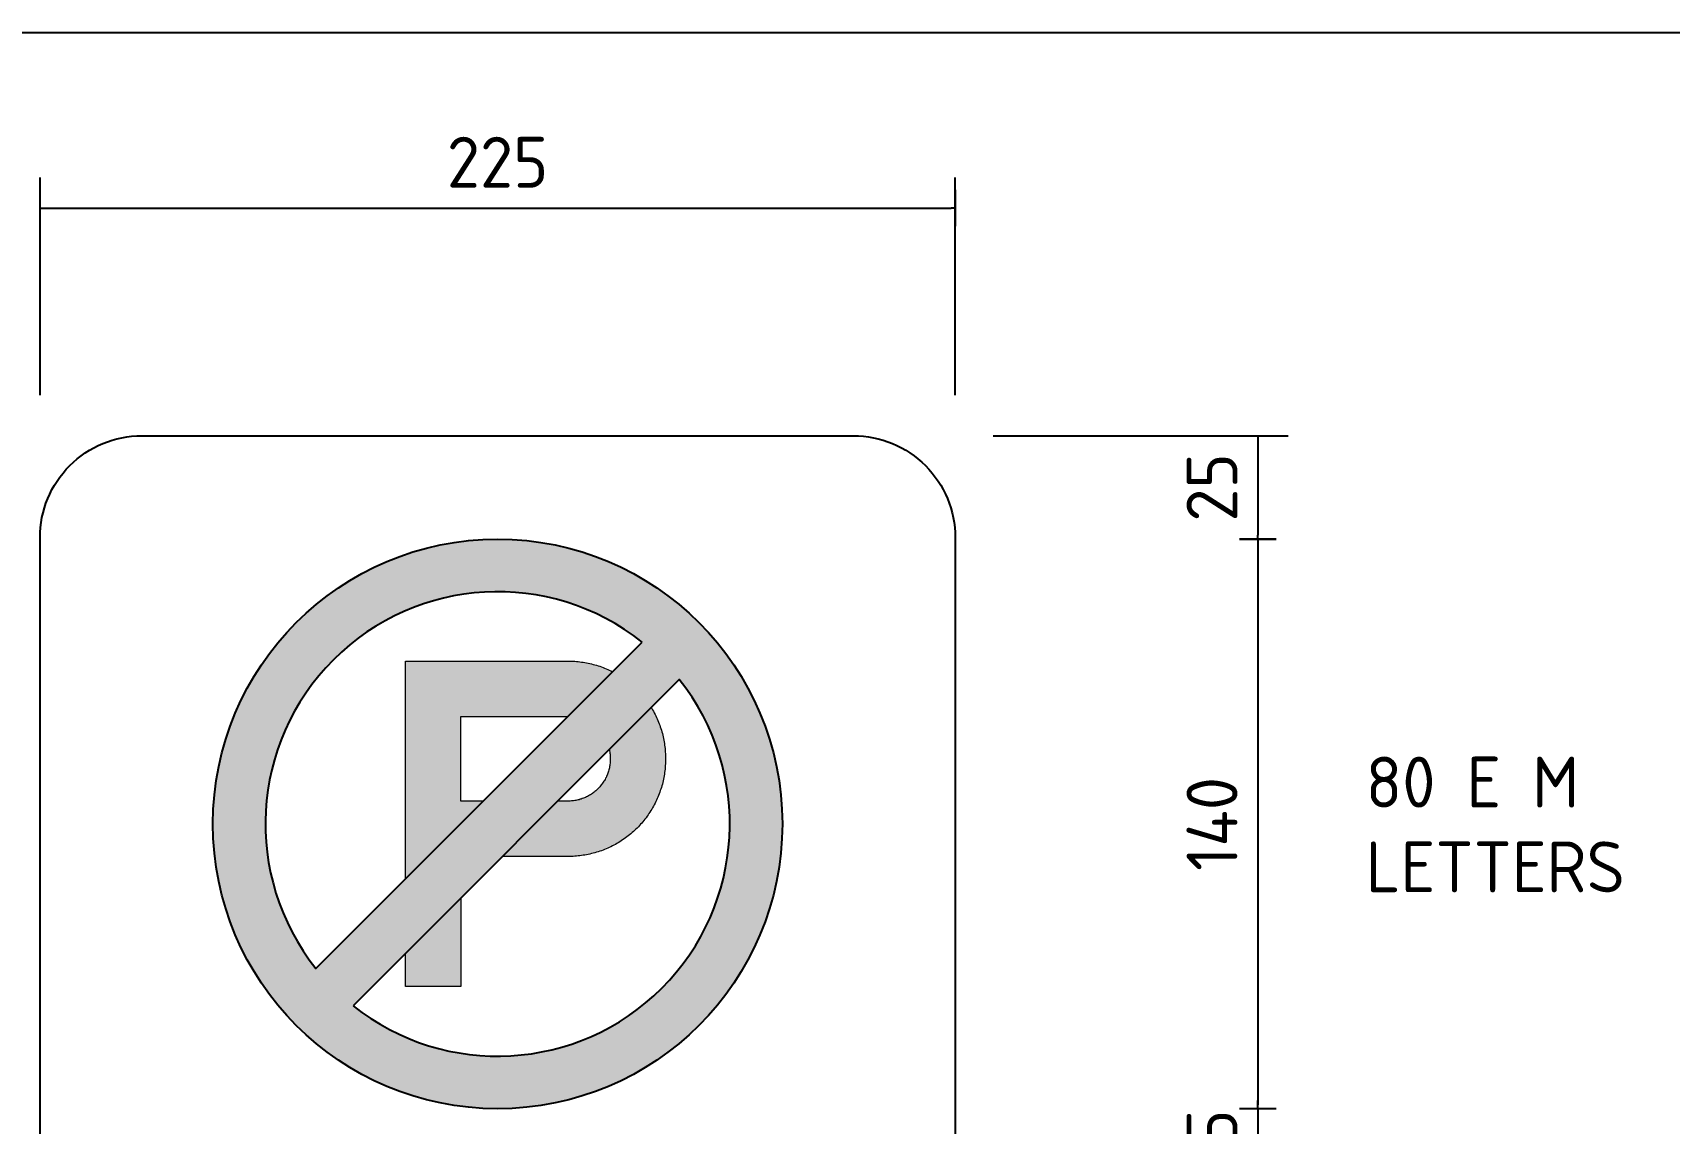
# Model space of a CAD drawing. Header units: millimetres. Extents: x 0 to 420, y 0 to 297.
# Drawn here: x 43.8 to 124.3, y 238.9 to 292.5 of the extents above; entities that cross this region are included whole.
import ezdxf
from ezdxf.enums import TextEntityAlignment as Align

# ---------------------------------------------------------------- set-up
doc = ezdxf.new("R2010")
doc.units = ezdxf.units.MM
doc.header["$MEASUREMENT"] = 0
for name, color, linetype in [('COMMENTS', 4, 'Continuous'), ('L25', 1, 'Continuous'), ('L35', 3, 'Continuous'), ('RED', 10, 'Continuous'), ('T25', 1, 'Continuous'), ('TBLK18', 4, 'Continuous'), ('TBLK25', 1, 'Continuous'), ('TBLK35', 3, 'Continuous'), ('TBLK50', 7, 'Continuous')]:
    doc.layers.add(name, color=color, linetype=linetype)
doc.styles.add('iso', font='iso3098b.shx')
doc.dimstyles.new('signsdim', dxfattribs={"dimtxt": 2.5, "dimasz": 0.2, "dimexe": 1.5, "dimexo": 2, "dimgap": 1, "dimtad": 1, "dimlfac": 5, "dimrnd": 1, "dimtxsty": 'iso', "dimblk": 'sgndim', "dimcen": 2.5, "dimse2": 1, "dimadec": 0, "dimazin": 0, "dimtfac": 1, "dimtix": 1, "dimtmove": 0, "dimatfit": 3, "dimfxl": 1, "dimarcsym": 0})

# ---------------------------------------------------------------- blocks, each defined once
blk = doc.blocks.new('A3BBLK')
at = {"layer": 'TBLK50'}
blk.add_line((415.5, 292.5), (13, 292.5), dxfattribs=at)
blk = doc.blocks.new('title block')
blk.add_blockref('A3BBLK', (0, 0))
at = {"layer": 'TBLK18', "style": 'iso'}
blk.add_attdef('MR_DIRECTORATE', text='', height=1.5, dxfattribs=at).set_placement((381.5, 67.119), align=Align.CENTER)
for tag, p in [('STREET_NAME', (355.514, 61.1)), ('SUBURB_POSTCODE', (388.488, 61.1)), ('TELEPHONE_NO.', (368.306, 58.836)), ('FAX_NO.', (393.555, 58.836))]:
    blk.add_attdef(tag, p, '', height=1.5, dxfattribs=at)
at = {"layer": 'TBLK25', "style": 'iso'}
for tag, height, p in [('MR_BRANCH', 2, (381.5, 64.199)), ('ROAD_SECTION', 1.75, (384.5, 29.162)), ('SLK', 1.75, (384.5, 26.108)), ('CHAINAGE', 1.75, (384.5, 19.205))]:
    blk.add_attdef(tag, text='', height=height, dxfattribs=at).set_placement(p, align=Align.CENTER)
for tag, p, height in [('FILE_NUMBER', (371.773, 53.237), 2.5), ('DESIGNED_/_DRAWN', (371.773, 48.487), 2), ('VERIFIED', (371.773, 43.487), 2), ('APPROVED', (371.773, 38.487), 2), ('LOCAL_AUTHORITY', (370.48, 16.733), 1.25)]:
    blk.add_attdef(tag, p, '', height=height, dxfattribs=at)
at = {"layer": 'TBLK35', "style": 'iso', "width": 0.9}
for tag, p in [('ROAD_PROJECT&NUMBER', (384.5, 32.231)), ('DRAWING_DESCRIPTION', (384.5, 22.288))]:
    blk.add_attdef(tag, text='', height=2.5, dxfattribs=at).set_placement(p, align=Align.CENTER)
at = {"layer": 'TBLK50', "style": 'iso'}
blk.add_attdef('DRG_NUMBER', (356.803, 6.021), '', height=5, dxfattribs=at)
blk = doc.blocks.new('sgndim')
for p, q in [((0, 4.5), (0, -4.5)), ((0, 0), (-1, 0))]:
    blk.add_line(p, q)
blk = doc.blocks.new('*D23')
at = {"layer": 'DEFPOINTS', "color": 0, "transparency": 16777216}
for p in [(89.192, 283.885), (44.192, 272.688), (89.192, 272.688)]:
    blk.add_point(p, dxfattribs=at)
at = {"layer": 'T25', "color": 0, "lineweight": -2, "transparency": 16777216}
for p, q in [((44.192, 274.688), (44.192, 285.385)), ((89.192, 274.688), (89.192, 285.385)), ((44.392, 283.885), (88.992, 283.885))]:
    blk.add_line(p, q, dxfattribs=at)
at = {"layer": 'T25', "color": 0, "lineweight": -2, "transparency": 16777216, "xscale": 0.2, "yscale": 0.2, "zscale": 0.2, "rotation": 180}
blk.add_blockref('sgndim', (44.192, 283.885), dxfattribs=at)
at = {"layer": 'T25', "color": 0, "lineweight": -2, "transparency": 16777216, "xscale": 0.2, "yscale": 0.2, "zscale": 0.2}
blk.add_blockref('sgndim', (89.192, 283.885), dxfattribs=at)
at = {"layer": 'T25', "color": 0, "transparency": 16777216, "insert": (66.692, 286.135), "char_height": 2.5, "attachment_point": 5, "style": 'iso'}
blk.add_mtext('225', dxfattribs=at)
blk = doc.blocks.new('*D34')
at = {"layer": 'DEFPOINTS', "color": 0, "transparency": 16777216}
for p in [(89.192, 239.61), (89.192, 236.61), (104.068, 236.61)]:
    blk.add_point(p, dxfattribs=at)
at = {"layer": 'T25', "color": 0, "lineweight": -2, "transparency": 16777216}
for p, q in [((104.068, 239.81), (104.068, 240.01)), ((104.068, 239.61), (104.068, 236.61)), ((104.068, 236.41), (104.068, 236.21))]:
    blk.add_line(p, q, dxfattribs=at)
at = {"layer": 'T25', "color": 0, "lineweight": -2, "transparency": 16777216, "xscale": 0.2, "yscale": 0.2, "zscale": 0.2}
for p, rotation in [((104.068, 239.61), 270), ((104.068, 236.61), 90)]:
    blk.add_blockref('sgndim', p, dxfattribs=dict(at, rotation=rotation))
at = {"layer": 'T25', "color": 0, "transparency": 16777216, "insert": (101.818, 238.11), "char_height": 2.5, "attachment_point": 5, "rotation": 90, "style": 'iso'}
blk.add_mtext('15', dxfattribs=at)
blk = doc.blocks.new('*D35')
at = {"layer": 'DEFPOINTS', "color": 0, "transparency": 16777216}
for p in [(89.192, 267.61), (89.192, 239.61), (104.068, 239.61)]:
    blk.add_point(p, dxfattribs=at)
at = {"layer": 'T25', "color": 0, "lineweight": -2, "transparency": 16777216}
blk.add_line((104.068, 267.41), (104.068, 239.81), dxfattribs=at)
at = {"layer": 'T25', "color": 0, "lineweight": -2, "transparency": 16777216, "xscale": 0.2, "yscale": 0.2, "zscale": 0.2}
for p, rotation in [((104.068, 267.61), 90), ((104.068, 239.61), 270)]:
    blk.add_blockref('sgndim', p, dxfattribs=dict(at, rotation=rotation))
at = {"layer": 'T25', "color": 0, "transparency": 16777216, "insert": (101.818, 253.61), "char_height": 2.5, "attachment_point": 5, "rotation": 90, "style": 'iso'}
blk.add_mtext('140', dxfattribs=at)
blk = doc.blocks.new('*D36')
at = {"layer": 'DEFPOINTS', "color": 0, "transparency": 16777216}
for p in [(89.063, 272.688), (92.446, 267.61), (104.068, 267.61)]:
    blk.add_point(p, dxfattribs=at)
at = {"layer": 'T25', "color": 0, "lineweight": -2, "transparency": 16777216}
for p, q in [((91.063, 272.688), (105.568, 272.688)), ((104.068, 272.488), (104.068, 267.81))]:
    blk.add_line(p, q, dxfattribs=at)
at = {"layer": 'T25', "color": 0, "lineweight": -2, "transparency": 16777216, "xscale": 0.2, "yscale": 0.2, "zscale": 0.2}
for p, rotation in [((104.068, 272.688), 90), ((104.068, 267.61), 270)]:
    blk.add_blockref('sgndim', p, dxfattribs=dict(at, rotation=rotation))
at = {"layer": 'T25', "color": 0, "transparency": 16777216, "insert": (101.818, 270.149), "char_height": 2.5, "attachment_point": 5, "rotation": 90, "style": 'iso'}
blk.add_mtext('25', dxfattribs=at)

msp = doc.modelspace()

# ---------------------------------------------------------------- hatches: boundary and pattern name
at = {"layer": 'L25'}
for points in [[(72.3441, 261.0891), (72.2597, 261.1313), (72.1817, 261.1685), (72.1075, 261.2019), (72.0295, 261.2353), (71.9515, 261.2687), (71.8736, 261.2984), (71.7956, 261.3281), (71.7176, 261.3578), (71.636, 261.3838), (71.558, 261.4061), (71.4763, 261.432), (71.3946, 261.4543), (71.313, 261.4729), (71.2313, 261.4915), (71.1496, 261.51), (71.0679, 261.5286), (70.9863, 261.5434), (70.9046, 261.5546), (70.8192, 261.5694), (70.7375, 261.5768), (70.6521, 261.588), (70.5704, 261.5954), (70.4851, 261.6028), (70.4034, 261.6065), (70.318, 261.6103), (70.2363, 261.6103), (70.1509, 261.6103), (62.1576, 261.6103), (62.1576, 250.9026), (65.9858, 254.7307), (64.8753, 254.7307), (64.8753, 258.8926), (70.1476, 258.8926)], [(73.4923, 253.3533), (73.5517, 253.409), (73.6111, 253.4684), (73.6668, 253.5316), (73.7225, 253.5947), (73.7782, 253.6541), (73.8339, 253.7209), (73.8858, 253.784), (73.9378, 253.8508), (73.9898, 253.9177), (74.038, 253.9845), (74.09, 254.0513), (74.1346, 254.1219), (74.1828, 254.1924), (74.2274, 254.2629), (74.2719, 254.3335), (74.3128, 254.4077), (74.3536, 254.4783), (74.3945, 254.5525), (74.4316, 254.6268), (74.4687, 254.7047), (74.5058, 254.779), (74.5393, 254.857), (74.5727, 254.9312), (74.6061, 255.0092), (74.6358, 255.0871), (74.6655, 255.1651), (74.6915, 255.2468), (74.7175, 255.3248), (74.7434, 255.4064), (74.7694, 255.4844), (74.7917, 255.5661), (74.8103, 255.6478), (74.8288, 255.7294), (74.8474, 255.8111), (74.8623, 255.8928), (74.8808, 255.9782), (74.892, 256.0599), (74.9031, 256.1415), (74.9142, 256.2269), (74.9254, 256.3086), (74.9328, 256.394), (74.9365, 256.4757), (74.9439, 256.5611), (74.9476, 256.6427), (74.9476, 256.7281), (74.9476, 256.8135), (74.9476, 256.8952), (74.9476, 256.9806), (74.9439, 257.0623), (74.9365, 257.1477), (74.9328, 257.2293), (74.9254, 257.3147), (74.9142, 257.3964), (74.9031, 257.4818), (74.892, 257.5635), (74.8808, 257.6452), (74.8623, 257.7305), (74.8474, 257.8122), (74.8288, 257.8939), (74.8103, 257.9756), (74.7917, 258.0573), (74.7694, 258.1389), (74.7434, 258.2169), (74.7175, 258.2986), (74.6915, 258.3765), (74.6655, 258.4582), (74.6358, 258.5362), (74.6061, 258.6142), (74.5727, 258.6921), (74.5393, 258.7701), (74.5058, 258.8443), (74.4687, 258.9223), (74.4316, 258.9966), (74.3945, 259.0708), (74.3536, 259.1451), (74.3128, 259.2156), (74.2719, 259.2899), (74.2441, 259.3339), (72.1815, 257.2713), (72.1854, 257.2516), (72.1966, 257.1996), (72.204, 257.144), (72.2114, 257.0883), (72.2189, 257.0326), (72.2226, 256.9769), (72.2263, 256.9212), (72.23, 256.8655), (72.23, 256.8135), (72.23, 256.7578), (72.2263, 256.7021), (72.2226, 256.6465), (72.2189, 256.5908), (72.2114, 256.5351), (72.1981, 256.4348), (72.1854, 256.3717), (72.1743, 256.316), (72.1595, 256.2641), (72.1446, 256.2084), (72.126, 256.1564), (72.1075, 256.1044), (72.0889, 256.0524), (72.0703, 256.0005), (72.0481, 255.9522), (72.0221, 255.9002), (71.9818, 255.813), (71.9441, 255.7517), (71.8954, 255.6682), (71.855, 255.6143), (71.8216, 255.5698), (71.7882, 255.5252), (71.7548, 255.4807), (71.7176, 255.4398), (71.6805, 255.399), (71.6434, 255.3582), (71.6063, 255.3173), (71.5654, 255.2802), (71.5246, 255.2431), (71.4466, 255.1781), (71.3946, 255.1391), (71.3501, 255.1057), (71.3018, 255.076), (71.2283, 255.027), (71.1608, 254.9906), (71.0865, 254.9506), (71.0122, 254.9164), (70.9603, 254.8941), (70.9083, 254.8718), (70.8563, 254.8533), (70.8043, 254.8347), (70.7524, 254.8198), (70.7004, 254.8013), (70.6447, 254.7901), (70.5927, 254.7753), (70.537, 254.7679), (70.4813, 254.7567), (70.4256, 254.7493), (70.3737, 254.7419), (70.318, 254.7382), (70.2623, 254.7344), (70.2066, 254.7307), (70.1509, 254.7307), (69.641, 254.7307), (66.9233, 252.0131), (70.1509, 252.0131), (70.2363, 252.0131), (70.318, 252.0131), (70.4034, 252.0168), (70.4851, 252.0205), (70.5704, 252.0279), (70.6521, 252.0354), (70.7375, 252.0465), (70.8192, 252.0539), (70.9046, 252.0688), (70.9863, 252.0799), (71.0679, 252.0948), (71.1496, 252.1133), (71.2313, 252.1319), (71.313, 252.1505), (71.3946, 252.169), (71.4763, 252.1913), (71.558, 252.2173), (71.636, 252.2396), (71.7176, 252.2693), (71.7956, 252.2952), (71.8736, 252.3249), (71.9515, 252.3546), (72.0295, 252.3881), (72.1075, 252.4215), (72.1817, 252.4549), (72.2597, 252.492), (72.3339, 252.5291), (72.4082, 252.5663), (72.4825, 252.6071), (72.5567, 252.6479), (72.6272, 252.6888), (72.6978, 252.7333), (72.7683, 252.7779), (72.8389, 252.8262), (72.9094, 252.8707), (72.9762, 252.9227), (73.0431, 252.9709), (73.1099, 253.0229), (73.1767, 253.0749), (73.2398, 253.1269), (73.3067, 253.1826), (73.3698, 253.2383), (73.4292, 253.2939)], [(64.8753, 249.965), (62.1576, 247.2474), (62.1576, 245.6125), (64.8753, 245.6125)]]:
    msp.add_hatch(color=256, dxfattribs=at).paths.add_polyline_path(points)
at = {"layer": 'RED'}
h = msp.add_hatch(color=256, dxfattribs=at)
edge = h.paths.add_edge_path()
edge.add_arc((66.6924, 253.6098), 14, 0, 360)
edge = h.paths.add_edge_path(flags=16)
edge.add_arc((66.6924, 253.6098), 11.4154, 51.50025, 218.49975)
edge.add_line((57.7586, 246.5036), (73.7986, 262.5436))
edge = h.paths.add_edge_path(flags=16)
edge.add_arc((66.6924, 253.6098), 11.4154, 231.50025, 398.49975)
edge.add_line((75.6262, 260.716), (59.5862, 244.676))

# ---------------------------------------------------------------- linework, layer by layer
at = {"layer": 'L25', "lineweight": 0}
for points in [[(62.1576, 250.9026), (62.1576, 261.6103), (70.1509, 261.6103), (70.2363, 261.6103), (70.318, 261.6103), (70.4034, 261.6065), (70.4851, 261.6028), (70.5704, 261.5954), (70.6521, 261.588), (70.7375, 261.5768), (70.8192, 261.5694), (70.9046, 261.5546), (70.9863, 261.5434), (71.0679, 261.5286), (71.1496, 261.51), (71.2313, 261.4915), (71.313, 261.4729), (71.3946, 261.4543), (71.4763, 261.432), (71.558, 261.4061), (71.636, 261.3838), (71.7176, 261.3578), (71.7956, 261.3281), (71.8736, 261.2984), (71.9515, 261.2687), (72.0295, 261.2353), (72.1075, 261.2019), (72.1817, 261.1685), (72.2597, 261.1313), (72.3339, 261.0942), (72.3441, 261.0891)], [(74.2441, 259.3339), (74.2719, 259.2899), (74.3128, 259.2156), (74.3536, 259.1451), (74.3945, 259.0708), (74.4316, 258.9966), (74.4687, 258.9223), (74.5058, 258.8443), (74.5393, 258.7701), (74.5727, 258.6921), (74.6061, 258.6142), (74.6358, 258.5362), (74.6655, 258.4582), (74.6915, 258.3765), (74.7175, 258.2986), (74.7434, 258.2169), (74.7694, 258.1389), (74.7917, 258.0573), (74.8103, 257.9756), (74.8288, 257.8939), (74.8474, 257.8122), (74.8623, 257.7305), (74.8808, 257.6452), (74.892, 257.5635), (74.9031, 257.4818), (74.9142, 257.3964), (74.9254, 257.3147), (74.9328, 257.2293), (74.9365, 257.1477), (74.9439, 257.0623), (74.9476, 256.9806), (74.9476, 256.8952), (74.9476, 256.8135), (74.9476, 256.7281), (74.9476, 256.6427), (74.9439, 256.5611), (74.9365, 256.4757), (74.9328, 256.394), (74.9254, 256.3086), (74.9142, 256.2269), (74.9031, 256.1415), (74.892, 256.0599), (74.8808, 255.9782), (74.8623, 255.8928), (74.8474, 255.8111), (74.8288, 255.7294), (74.8103, 255.6478), (74.7917, 255.5661), (74.7694, 255.4844), (74.7434, 255.4064), (74.7175, 255.3248), (74.6915, 255.2468), (74.6655, 255.1651), (74.6358, 255.0871), (74.6061, 255.0092), (74.5727, 254.9312), (74.5393, 254.857), (74.5058, 254.779), (74.4687, 254.7047), (74.4316, 254.6268), (74.3945, 254.5525), (74.3536, 254.4783), (74.3128, 254.4077), (74.2719, 254.3335), (74.2274, 254.2629), (74.1828, 254.1924), (74.1346, 254.1219), (74.09, 254.0513), (74.038, 253.9845), (73.9898, 253.9177), (73.9378, 253.8508), (73.8858, 253.784), (73.8339, 253.7209), (73.7782, 253.6541), (73.7225, 253.5947), (73.6668, 253.5316), (73.6111, 253.4684), (73.5517, 253.409), (73.4923, 253.3533), (73.4292, 253.2939), (73.3698, 253.2383), (73.3067, 253.1826), (73.2398, 253.1269), (73.1767, 253.0749), (73.1099, 253.0229), (73.0431, 252.9709), (72.9762, 252.9227), (72.9094, 252.8707), (72.8389, 252.8262), (72.7683, 252.7779), (72.6978, 252.7333), (72.6272, 252.6888), (72.5567, 252.6479), (72.4825, 252.6071), (72.4082, 252.5663), (72.3339, 252.5291), (72.2597, 252.492), (72.1817, 252.4549), (72.1075, 252.4215), (72.0295, 252.3881), (71.9515, 252.3546), (71.8736, 252.3249), (71.7956, 252.2952), (71.7176, 252.2693), (71.636, 252.2396), (71.558, 252.2173), (71.4763, 252.1913), (71.3946, 252.169), (71.313, 252.1505), (71.2313, 252.1319), (71.1496, 252.1133), (71.0679, 252.0948), (70.9863, 252.0799), (70.9046, 252.0688), (70.8192, 252.0539), (70.7375, 252.0465), (70.6521, 252.0354), (70.5704, 252.0279), (70.4851, 252.0205), (70.4034, 252.0168), (70.318, 252.0131), (70.2363, 252.0131), (70.1509, 252.0131), (66.9233, 252.0131)], [(65.9858, 254.7307), (64.8753, 254.7307), (64.8753, 258.8926), (70.1476, 258.8926)], [(72.1815, 257.2713), (72.1854, 257.2516), (72.1966, 257.1996), (72.204, 257.144), (72.2114, 257.0883), (72.2189, 257.0326), (72.2226, 256.9769), (72.2263, 256.9212), (72.23, 256.8655), (72.23, 256.8135), (72.23, 256.7578), (72.2263, 256.7021), (72.2226, 256.6465), (72.2189, 256.5908), (72.2114, 256.5351), (72.204, 256.4794), (72.1966, 256.4274), (72.1854, 256.3717), (72.1743, 256.316), (72.1595, 256.2641), (72.1446, 256.2084), (72.126, 256.1564), (72.1075, 256.1044), (72.0889, 256.0524), (72.0703, 256.0005), (72.0481, 255.9522), (72.0221, 255.9002), (71.9998, 255.852), (71.9738, 255.8), (71.9441, 255.7517), (71.9181, 255.7072), (71.8884, 255.6589), (71.855, 255.6143), (71.8216, 255.5698), (71.7882, 255.5252), (71.7548, 255.4807), (71.7176, 255.4398), (71.6805, 255.399), (71.6434, 255.3582), (71.6063, 255.3173), (71.5654, 255.2802), (71.5246, 255.2431), (71.48, 255.206), (71.4392, 255.1725), (71.3946, 255.1391), (71.3501, 255.1057), (71.3018, 255.076), (71.2573, 255.0463), (71.209, 255.0166), (71.1608, 254.9906), (71.1125, 254.9646), (71.0605, 254.9386), (71.0122, 254.9164), (70.9603, 254.8941), (70.9083, 254.8718), (70.8563, 254.8533), (70.8043, 254.8347), (70.7524, 254.8198), (70.7004, 254.8013), (70.6447, 254.7901), (70.5927, 254.7753), (70.537, 254.7679), (70.4813, 254.7567), (70.4256, 254.7493), (70.3737, 254.7419), (70.318, 254.7382), (70.2623, 254.7344), (70.2066, 254.7307), (70.1509, 254.7307), (69.641, 254.7307)], [(64.8753, 249.965), (64.8753, 245.6125), (62.1576, 245.6125), (62.1576, 247.2474)]]:
    msp.add_lwpolyline(points, dxfattribs=at)
at = {"layer": 'L35'}
msp.add_lwpolyline([(44.1924, 187.6879), (44.1924, 267.6879, -0.4142136), (49.1924, 272.6879), (84.1924, 272.6879, -0.4142136), (89.1924, 267.6879), (89.1924, 187.6879, -0.4142136), (84.1924, 182.6879), (49.1924, 182.6879, -0.4142136)], format="xyb", close=True, dxfattribs=at)
at = {"layer": 'RED'}
for points in [[(73.7986, 262.5436, 0.8925302), (57.7586, 246.5036)], [(59.5862, 244.676, 0.8925302), (75.6262, 260.716)]]:
    msp.add_lwpolyline(points, format="xyb", close=True, dxfattribs=at)
msp.add_circle((66.6924, 253.6098), 14, dxfattribs=at)

# ---------------------------------------------------------------- block references
at = {"color": 1}
msp.add_blockref('title block', (0, 0), dxfattribs=at)

# ---------------------------------------------------------------- texts
at = {"layer": 'COMMENTS', "insert": (109.372, 256.9171), "char_height": 2.5, "width": 12.54872, "attachment_point": 1, "style": 'iso'}
msp.add_mtext('80 E M LETTERS', dxfattribs=at)

# ---------------------------------------------------------------- dimensions: what is measured, and where the dimension line sits
at = {"layer": 'T25'}
dim = msp.add_linear_dim(base=(89.1924, 283.8846), p1=(44.1924, 272.6879), p2=(89.1924, 272.6879), dimstyle='signsdim', override={"dimse2": 0}, dxfattribs=at)
dim.commit()
dim.dimension.update_dxf_attribs({"geometry": '*D23', "text_midpoint": (66.6924, 286.1346)})
dim = msp.add_linear_dim(base=(104.0676, 267.6098), p1=(89.0632, 272.6879), p2=(92.4463, 267.6098), angle=90, dimstyle='signsdim', dxfattribs=at)
dim.commit()
dim.dimension.update_dxf_attribs({"geometry": '*D36', "text_midpoint": (101.8176, 270.1488)})
for base, p1, p2, picture, middle in [((104.0676, 239.6098), (89.1924, 267.6098), (89.1924, 239.6098), '*D35', (101.8176, 253.6098)), ((104.0676, 236.6098), (89.1924, 239.6098), (89.1924, 236.6098), '*D34', (101.8176, 238.1098))]:
    dim = msp.add_linear_dim(base=base, p1=p1, p2=p2, angle=90, dimstyle='signsdim', override={"dimse1": 1}, dxfattribs=at)
    dim.commit()
    dim.dimension.update_dxf_attribs({"geometry": picture, "text_midpoint": middle})

doc.saveas('drawing.dxf')
